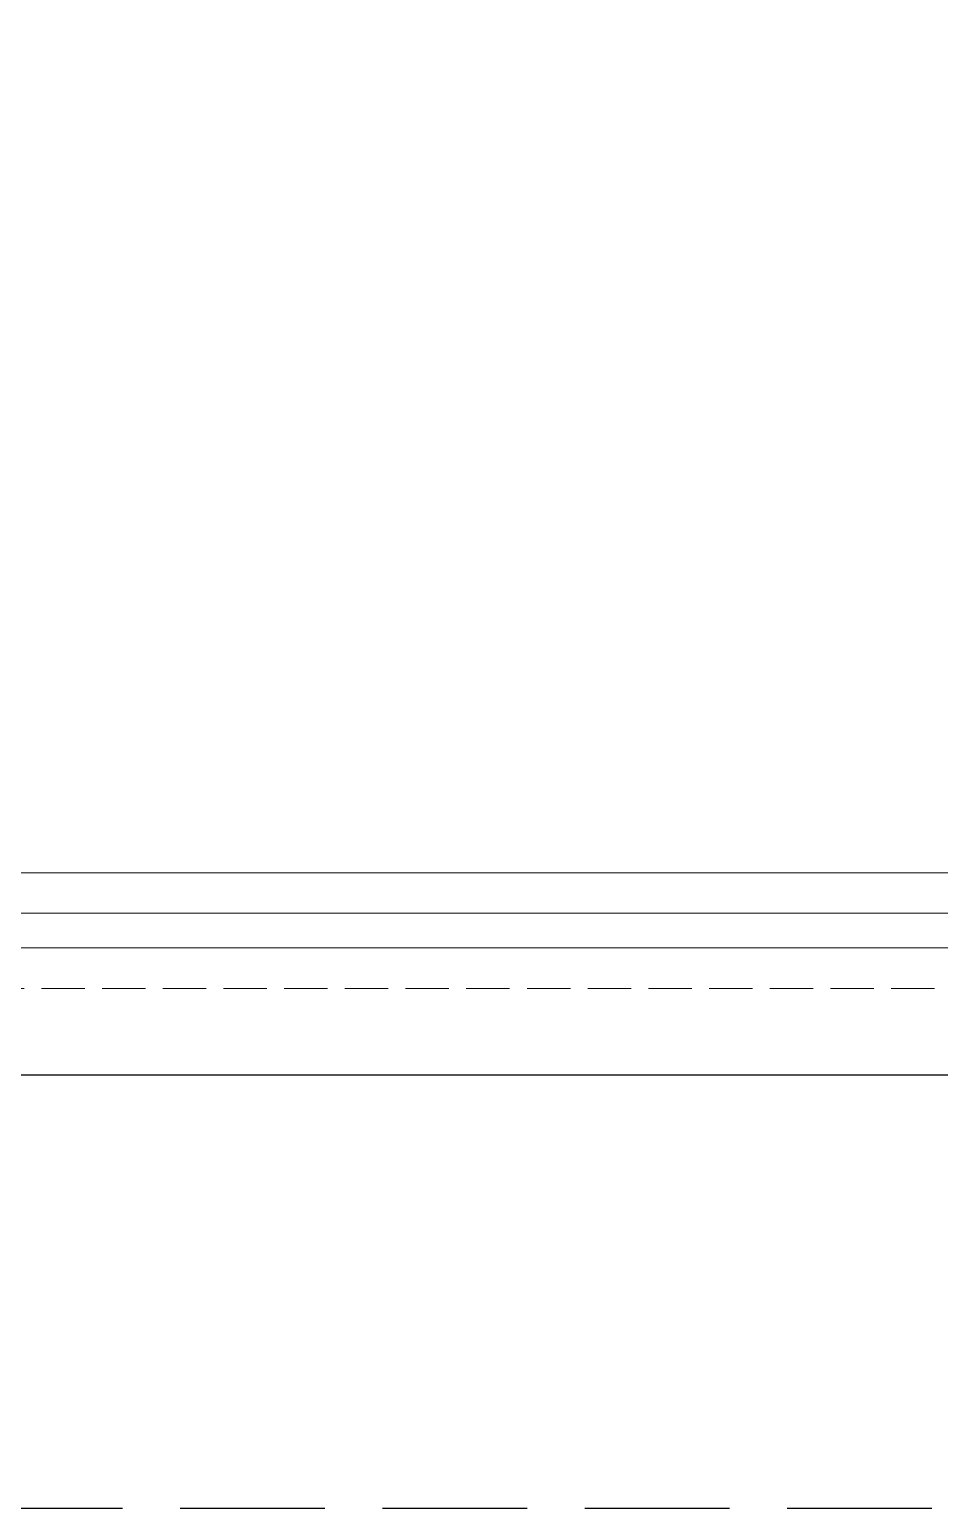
# Model space of a CAD drawing. Extents: x 3443499 to 7125205, y -1700016 to -264854.
# Drawn here: x 3553099 to 3554672, y -1020829 to -1018269 of the extents above; entities that cross this region are included whole.
import ezdxf

# ---------------------------------------------------------------- set-up
doc = ezdxf.new("R2010")
doc.units = 0
doc.header["$LTSCALE"] = 1000
doc.header["$MEASUREMENT"] = 0
doc.linetypes.add('DASH', pattern=[0.35, 0.25, -0.1])
doc.layers.get('0').update_dxf_attribs({"linetype": 'CONTINUOUS'})
for name, color, linetype in [('!校对', 2, 'CONTINUOUS'), ('卫生间', 6, 'CONTINUOUS'), ('看线', 185, 'CONTINUOUS')]:
    doc.layers.add(name, color=color, linetype=linetype)
doc.layers.add('平面-栏杆', color=56, linetype='CONTINUOUS', lineweight=15)
doc.layers.add('平面-看线', color=252, linetype='CONTINUOUS', lineweight=15)

# ---------------------------------------------------------------- blocks, each defined once
blk = doc.blocks.new('HFGHFHF')
at = {"layer": '卫生间', "color": 252, "linetype": 'DASH'}
blk.add_lwpolyline([(282616.8, 689157.2), (280916.6, 689157.2), (280916.6, 684657.2), (280916.6, 684657.2), (280916.6, 684357.2), (272916.6, 684357.2), (272916.6, 683357.2), (271116.6, 683357.2), (271116.6, 673357.2), (273766.6, 673357.2), (273766.6, 672157.2), (297866.6, 672157.2), (297866.6, 673357.2), (299516.6, 673357.2)], dxfattribs=at)
blk = doc.blocks.new('A$C74FB3979')
at = {"layer": '平面-栏杆', "color": 252}
for p, q in [((31099.8, -213.4), (36999.8, -213.4)), ((31099.8, -273.4), (36999.8, -273.4))]:
    blk.add_line(p, q, dxfattribs=at)
at = {"layer": '平面-看线', "color": 252}
blk.add_line((31099.8, -143.4), (36999.8, -143.4), dxfattribs=at)
at = {"layer": '平面-看线', "color": 252, "linetype": 'DASH', "ltscale": 0.3}
blk.add_line((31099.8, -343.4), (36999.8, -343.4), dxfattribs=at)
at = {"layer": '看线', "color": 252, "ltscale": 0.5}
blk.add_lwpolyline([(36999.8, -493.4), (31149.8, -493.4)], dxfattribs=at)
at = {"color": 252, "xscale": -1}
blk.add_blockref('HFGHFHF', (326916.4, -673400.6), dxfattribs=at)

msp = doc.modelspace()

# ---------------------------------------------------------------- block references
at = {"layer": '!校对'}
msp.add_blockref('A$C74FB3979', (3519709.3, -1019585.3), dxfattribs=at)

doc.saveas('drawing.dxf')
